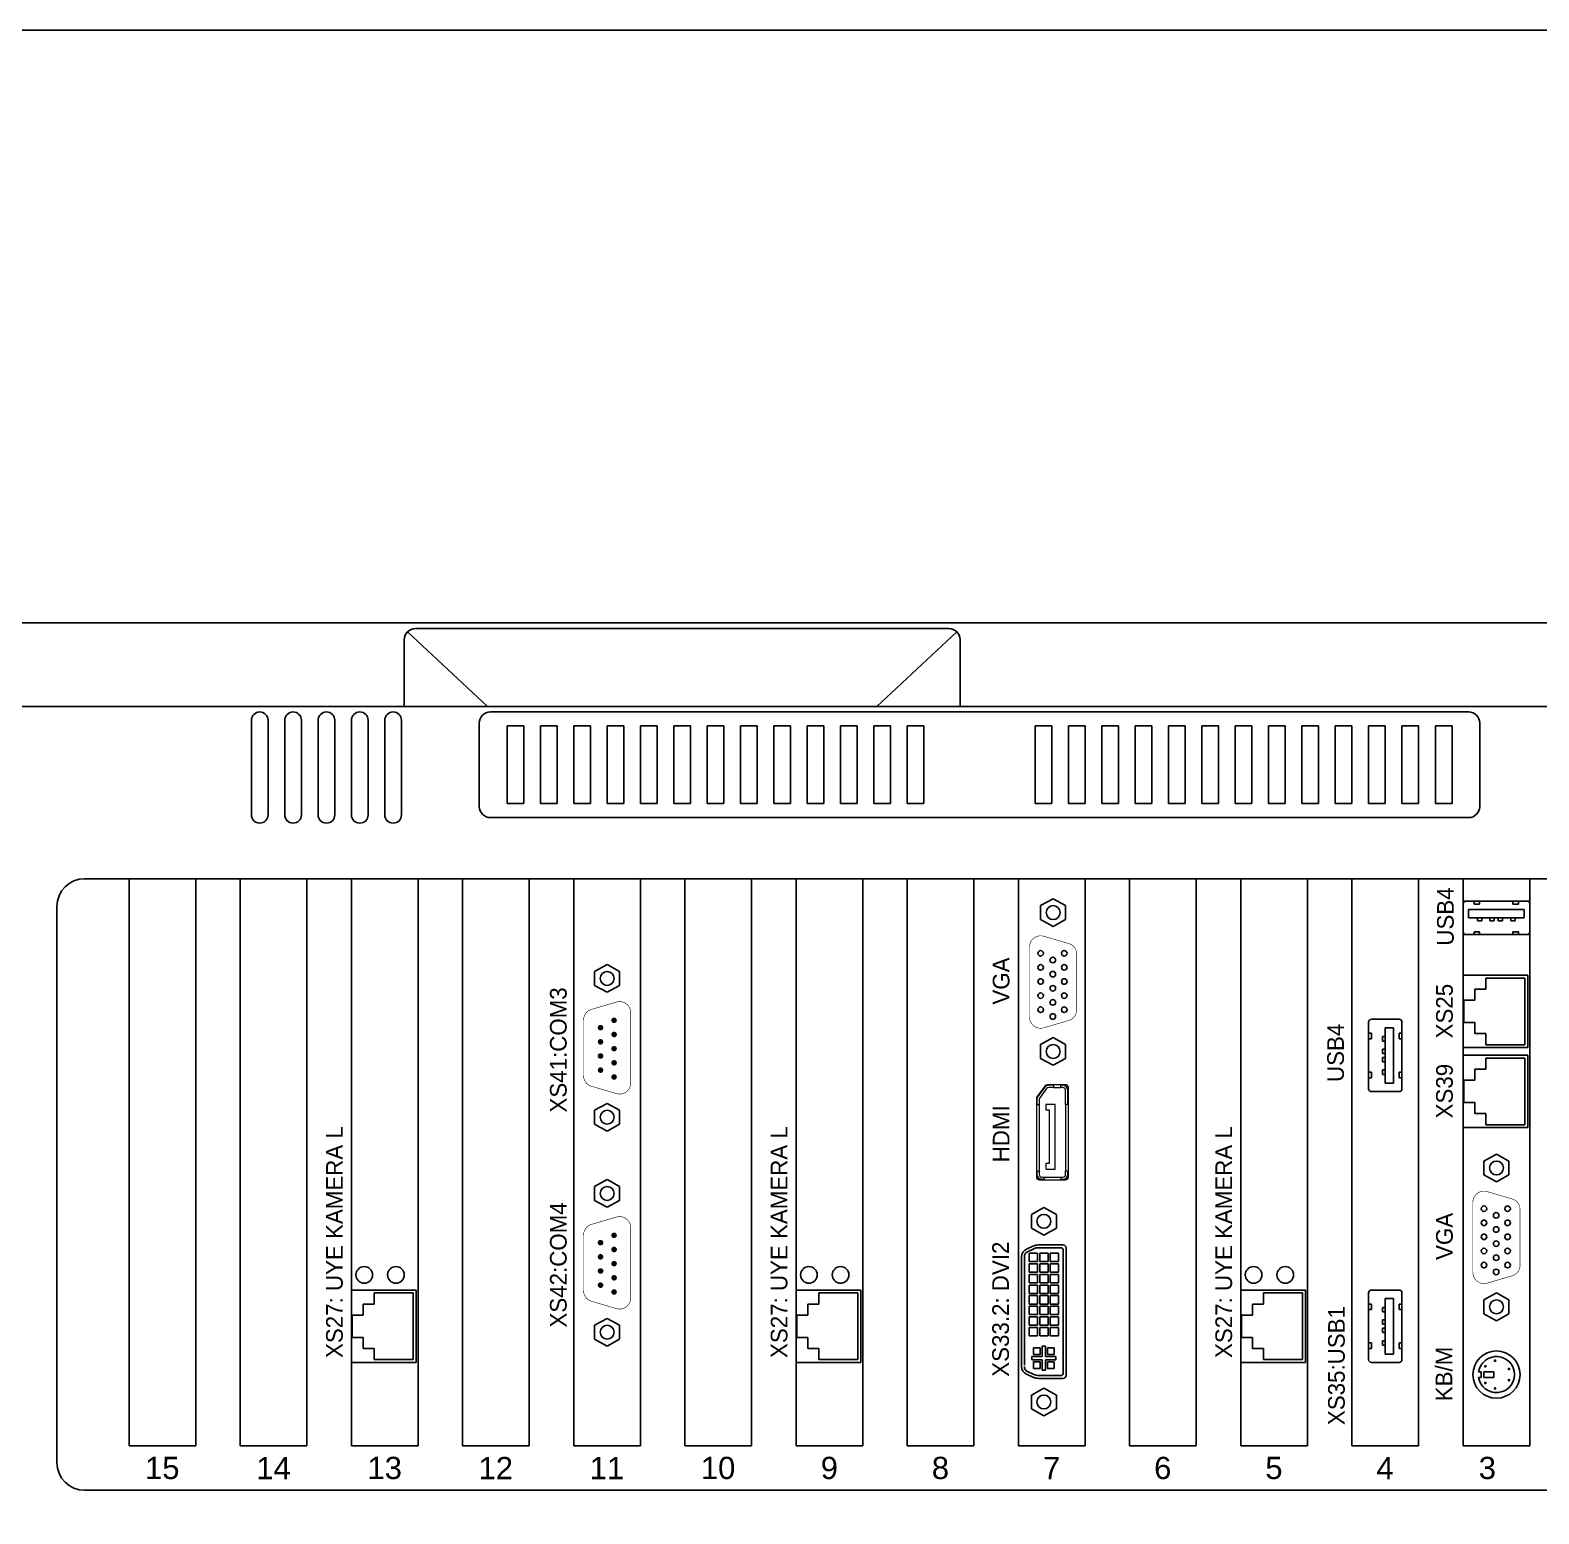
# Model space of a CAD drawing. Extents: x -2364 to 9601, y -871 to 1549.
# Drawn here: x 5924.3 to 6195.7, y -256.1 to 10.8 of the extents above; entities that cross this region are included whole.
import ezdxf
from ezdxf.enums import TextEntityAlignment as Align

# ---------------------------------------------------------------- set-up
doc = ezdxf.new("R2010")
doc.units = 0
doc.layers.get('0').update_dxf_attribs({"linetype": 'CONTINUOUS'})
doc.layers.add('ONDERDELEN', color=7, linetype='CONTINUOUS')

# ---------------------------------------------------------------- blocks, each defined once
blk = doc.blocks.new('*U41')
for p, q in [((-1.5, 8.5), (-1.5, -8.5)), ((1.5, 8.5), (1.5, -8.5))]:
    blk.add_line(p, q)
for centre, start, end in [((0, 8.5), 0, 180), ((0, -8.5), 180, 360)]:
    blk.add_arc(centre, 1.5, start, end)
blk = doc.blocks.new('*U42')
at = {"color": 0, "linetype": 'ByBlock', "lineweight": -2}
for p in [(0, 0), (6, 0), (12, 0), (18, 0), (24, 0)]:
    blk.add_blockref('*U41', p, dxfattribs=at)

msp = doc.modelspace()

# ---------------------------------------------------------------- linework, layer by layer
for p, q in [((5805.11367, -95.87011), (6276.11367, -95.87011)), ((5828.61367, -95.87011), (6254.61367, -95.87011)), ((6006.61367, -110.87011), (5992.21981, -97.43584)), ((5993.61367, -96.87011), (6089.61367, -96.87011)), ((6076.61367, -110.87011), (6091.02789, -97.4559)), ((5991.61367, -110.87011), (5991.61367, -98.87011)), ((6091.61367, -110.87011), (6091.61367, -98.87011)), ((5826.61367, -110.87011), (6256.61367, -110.87011)), ((6005.11367, -113.87011), (6005.11367, -128.87011)), ((6007.11367, -111.87011), (6183.11367, -111.87011)), ((6185.11367, -113.87011), (6185.11367, -128.87011)), ((6010.11367, -114.37011), (6013.11367, -114.37011)), ((6010.11367, -114.37011), (6010.11367, -128.37011)), ((6013.11367, -114.37011), (6013.11367, -128.37011)), ((6016.11367, -114.37011), (6019.11367, -114.37011)), ((6016.11367, -114.37011), (6016.11367, -128.37011)), ((6019.11367, -114.37011), (6019.11367, -128.37011)), ((6022.11367, -114.37011), (6025.11367, -114.37011)), ((6022.11367, -114.37011), (6022.11367, -128.37011)), ((6025.11367, -114.37011), (6025.11367, -128.37011)), ((6028.11367, -114.37011), (6031.11367, -114.37011)), ((6028.11367, -114.37011), (6028.11367, -128.37011)), ((6031.11367, -114.37011), (6031.11367, -128.37011)), ((6034.11367, -114.37011), (6037.11367, -114.37011)), ((6034.11367, -114.37011), (6034.11367, -128.37011)), ((6037.11367, -114.37011), (6037.11367, -128.37011)), ((6043.11367, -114.37011), (6040.11367, -114.37011)), ((6040.11367, -114.37011), (6040.11367, -128.37011)), ((6043.11367, -114.37011), (6043.11367, -128.37011)), ((6049.11367, -114.37011), (6046.11367, -114.37011)), ((6046.11367, -114.37011), (6046.11367, -128.37011)), ((6049.11367, -114.37011), (6049.11367, -128.37011)), ((6055.11367, -114.37011), (6052.11367, -114.37011)), ((6052.11367, -114.37011), (6052.11367, -128.37011)), ((6055.11367, -114.37011), (6055.11367, -128.37011)), ((6061.11367, -114.37011), (6058.11367, -114.37011)), ((6058.11367, -114.37011), (6058.11367, -128.37011)), ((6061.11367, -114.37011), (6061.11367, -128.37011)), ((6067.11367, -114.37011), (6064.11367, -114.37011)), ((6064.11367, -114.37011), (6064.11367, -128.37011)), ((6067.11367, -114.37011), (6067.11367, -128.37011)), ((6073.11367, -114.37011), (6070.11367, -114.37011)), ((6070.11367, -114.37011), (6070.11367, -128.37011)), ((6073.11367, -114.37011), (6073.11367, -128.37011)), ((6079.11367, -114.37011), (6076.11367, -114.37011)), ((6076.11367, -114.37011), (6076.11367, -128.37011)), ((6079.11367, -114.37011), (6079.11367, -128.37011)), ((6085.11367, -114.37011), (6082.11367, -114.37011)), ((6082.11367, -114.37011), (6082.11367, -128.37011)), ((6085.11367, -114.37011), (6085.11367, -128.37011)), ((6105.11367, -114.37011), (6108.11367, -114.37011)), ((6105.11367, -114.37011), (6105.11367, -128.37011)), ((6108.11367, -114.37011), (6108.11367, -128.37011)), ((6111.11367, -114.37011), (6114.11367, -114.37011)), ((6111.11367, -114.37011), (6111.11367, -128.37011)), ((6114.11367, -114.37011), (6114.11367, -128.37011)), ((6117.11367, -114.37011), (6120.11367, -114.37011)), ((6117.11367, -114.37011), (6117.11367, -128.37011)), ((6120.11367, -114.37011), (6120.11367, -128.37011)), ((6123.11367, -114.37011), (6126.11367, -114.37011)), ((6123.11367, -114.37011), (6123.11367, -128.37011)), ((6126.11367, -114.37011), (6126.11367, -128.37011)), ((6129.11367, -114.37011), (6132.11367, -114.37011)), ((6129.11367, -114.37011), (6129.11367, -128.37011)), ((6132.11367, -114.37011), (6132.11367, -128.37011)), ((6135.11367, -114.37011), (6138.11367, -114.37011)), ((6135.11367, -114.37011), (6135.11367, -128.37011)), ((6138.11367, -114.37011), (6138.11367, -128.37011)), ((6141.11367, -114.37011), (6144.11367, -114.37011)), ((6141.11367, -114.37011), (6141.11367, -128.37011)), ((6144.11367, -114.37011), (6144.11367, -128.37011)), ((6147.11367, -114.37011), (6150.11367, -114.37011)), ((6147.11367, -114.37011), (6147.11367, -128.37011)), ((6150.11367, -114.37011), (6150.11367, -128.37011)), ((6156.11367, -114.37011), (6153.11367, -114.37011)), ((6153.11367, -114.37011), (6153.11367, -128.37011)), ((6156.11367, -114.37011), (6156.11367, -128.37011)), ((6162.11367, -114.37011), (6159.11367, -114.37011)), ((6159.11367, -114.37011), (6159.11367, -128.37011)), ((6162.11367, -114.37011), (6162.11367, -128.37011)), ((6168.11367, -114.37011), (6165.11367, -114.37011)), ((6165.11367, -114.37011), (6165.11367, -128.37011)), ((6168.11367, -114.37011), (6168.11367, -128.37011)), ((6174.11367, -114.37011), (6171.11367, -114.37011)), ((6171.11367, -114.37011), (6171.11367, -128.37011)), ((6174.11367, -114.37011), (6174.11367, -128.37011)), ((6180.11367, -114.37011), (6177.11367, -114.37011)), ((6177.11367, -114.37011), (6177.11367, -128.37011)), ((6180.11367, -114.37011), (6180.11367, -128.37011)), ((6010.11367, -128.37011), (6013.11367, -128.37011)), ((6016.11367, -128.37011), (6019.11367, -128.37011)), ((6022.11367, -128.37011), (6025.11367, -128.37011)), ((6028.11367, -128.37011), (6031.11367, -128.37011)), ((6034.11367, -128.37011), (6037.11367, -128.37011)), ((6043.11367, -128.37011), (6040.11367, -128.37011)), ((6049.11367, -128.37011), (6046.11367, -128.37011)), ((6055.11367, -128.37011), (6052.11367, -128.37011)), ((6061.11367, -128.37011), (6058.11367, -128.37011)), ((6067.11367, -128.37011), (6064.11367, -128.37011)), ((6073.11367, -128.37011), (6070.11367, -128.37011)), ((6079.11367, -128.37011), (6076.11367, -128.37011)), ((6085.11367, -128.37011), (6082.11367, -128.37011)), ((6105.11367, -128.37011), (6108.11367, -128.37011)), ((6111.11367, -128.37011), (6114.11367, -128.37011)), ((6117.11367, -128.37011), (6120.11367, -128.37011)), ((6123.11367, -128.37011), (6126.11367, -128.37011)), ((6129.11367, -128.37011), (6132.11367, -128.37011)), ((6135.11367, -128.37011), (6138.11367, -128.37011)), ((6141.11367, -128.37011), (6144.11367, -128.37011)), ((6147.11367, -128.37011), (6150.11367, -128.37011)), ((6156.11367, -128.37011), (6153.11367, -128.37011)), ((6162.11367, -128.37011), (6159.11367, -128.37011)), ((6168.11367, -128.37011), (6165.11367, -128.37011)), ((6174.11367, -128.37011), (6171.11367, -128.37011)), ((6180.11367, -128.37011), (6177.11367, -128.37011)), ((6007.11367, -130.87011), (6183.11367, -130.87011)), ((6234.11367, -141.87011), (5934.11367, -141.87011)), ((5942.11367, -141.87011), (5942.11367, -243.87011)), ((5954.11367, -141.87011), (5954.11367, -243.87011)), ((5954.11367, -141.87011), (5954.11367, -243.87011)), ((5962.11367, -141.87011), (5962.11367, -243.87011)), ((5974.11367, -141.87011), (5974.11367, -243.87011)), ((5974.11367, -141.87011), (5974.11367, -243.87011)), ((5982.11367, -141.87011), (5982.11367, -243.87011)), ((5994.11367, -141.87011), (5994.11367, -243.87011)), ((5994.11367, -141.87011), (5994.11367, -243.87011)), ((6002.11367, -141.87011), (6002.11367, -243.87011)), ((6014.11367, -141.87011), (6014.11367, -243.87011)), ((6014.11367, -141.87011), (6014.11367, -243.87011)), ((6022.11367, -141.87011), (6022.11367, -243.87011)), ((6034.11367, -141.87011), (6034.11367, -243.87011)), ((6034.11367, -141.87011), (6034.11367, -243.87011)), ((6042.11367, -141.87011), (6042.11367, -243.87011)), ((6054.11367, -141.87011), (6054.11367, -243.87011)), ((6054.11367, -141.87011), (6054.11367, -243.87011)), ((6062.11367, -141.87011), (6062.11367, -243.87011)), ((6074.11367, -141.87011), (6074.11367, -243.87011)), ((6074.11367, -141.87011), (6074.11367, -243.87011)), ((6082.11367, -141.87011), (6082.11367, -243.87011)), ((6094.11367, -141.87011), (6094.11367, -243.87011)), ((6094.11367, -141.87011), (6094.11367, -243.87011)), ((6102.11367, -141.87011), (6102.11367, -243.87011)), ((6114.11367, -141.87011), (6114.11367, -243.87011)), ((6114.11367, -141.87011), (6114.11367, -243.87011)), ((6122.11367, -141.87011), (6122.11367, -243.87011)), ((6134.11367, -141.87011), (6134.11367, -243.87011)), ((6134.11367, -141.87011), (6134.11367, -243.87011)), ((6142.11367, -141.87011), (6142.11367, -243.87011)), ((6154.11367, -141.87011), (6154.11367, -243.87011)), ((6154.11367, -141.87011), (6154.11367, -243.87011)), ((6162.11367, -141.87011), (6162.11367, -243.87011)), ((6174.11367, -141.87011), (6174.11367, -243.87011)), ((6174.11367, -141.87011), (6174.11367, -243.87011)), ((6182.11367, -141.87011), (6182.11367, -243.87011)), ((6194.11367, -141.87011), (6194.11367, -243.87011)), ((6194.11367, -141.87011), (6194.11367, -243.87011)), ((6108.35091, -145.46818), (6106.10339, -146.7168)), ((6110.59843, -146.7168), (6108.35091, -145.46818)), ((6182.11367, -145.92386), (6194.07253, -145.92386)), ((6182.11367, -145.92386), (6187.11367, -145.92386)), ((6182.11367, -145.92386), (6187.11367, -145.92386)), ((6187.11367, -145.92386), (6182.11367, -145.92386)), ((6182.11367, -145.92386), (6187.11367, -145.92386)), ((6182.11367, -145.92386), (6182.61367, -145.92386)), ((6182.61367, -145.92386), (6182.61367, -145.92386)), ((6184.07172, -146.4239), (6184.07172, -145.92386)), ((6184.07172, -146.4239), (6185.0718, -146.4239)), ((6185.0718, -146.4239), (6185.0718, -145.92386)), ((6187.11367, -145.92386), (6194.07253, -145.92386)), ((6191.07228, -145.92386), (6191.07228, -146.4239)), ((6191.07228, -146.4239), (6192.07236, -146.4239)), ((6192.07236, -145.92386), (6192.07236, -146.4239)), ((6194.11367, -145.92555), (6194.11367, -146.42555)), ((5929.11367, -146.87011), (5929.11367, -246.87011)), ((6106.10339, -146.7168), (6106.10339, -149.21405)), ((6106.10339, -149.21405), (6108.35091, -150.46267)), ((6108.35091, -150.46267), (6110.59843, -149.21405)), ((6110.59843, -149.21405), (6110.59843, -146.7168)), ((6193.07244, -147.42398), (6183.07164, -147.42398)), ((6183.07164, -147.42398), (6183.07164, -148.9241)), ((6183.07164, -148.9241), (6193.07244, -148.9241)), ((6184.67177, -148.9241), (6184.67177, -149.42414)), ((6185.47183, -148.9241), (6185.47183, -149.42414)), ((6186.92195, -148.9241), (6186.92195, -149.42414)), ((6187.72201, -148.9241), (6187.72201, -149.42414)), ((6188.42207, -149.42414), (6188.42207, -148.9241)), ((6189.22213, -149.42414), (6189.22213, -148.9241)), ((6190.67225, -149.42414), (6190.67225, -148.9241)), ((6191.47232, -149.42414), (6191.47232, -148.9241)), ((6193.07244, -148.9241), (6193.07244, -147.42398)), ((6194.07253, -151.92434), (6182.11367, -151.92434)), ((6182.11367, -151.92434), (6187.11367, -151.92434)), ((6187.11367, -151.92434), (6182.11367, -151.92434)), ((6182.11367, -151.92434), (6182.11367, -151.92434)), ((6182.11367, -151.92434), (6182.61367, -151.92434)), ((6185.0718, -151.4243), (6184.07172, -151.4243)), ((6184.07172, -151.92434), (6184.07172, -151.4243)), ((6184.67177, -149.42414), (6185.47183, -149.42414)), ((6185.0718, -151.92434), (6185.0718, -151.4243)), ((6186.92195, -149.42414), (6187.72201, -149.42414)), ((6188.42207, -149.42414), (6189.22213, -149.42414)), ((6190.67225, -149.42414), (6191.47232, -149.42414)), ((6192.07236, -151.4243), (6191.07228, -151.4243)), ((6191.07228, -151.4243), (6191.07228, -151.92434)), ((6192.07236, -151.4243), (6192.07236, -151.92434)), ((6194.11367, -151.92264), (6194.11367, -151.42264)), ((6025.86616, -158.55343), (6028.11367, -157.30481)), ((6028.11367, -157.30481), (6030.36119, -158.55343)), ((6025.86616, -161.05067), (6025.86616, -158.55343)), ((6030.36119, -158.55343), (6030.36119, -161.05067)), ((6182.11367, -159.23628), (6193.72528, -159.23628)), ((6193.22528, -159.73628), (6186.22528, -159.73628)), ((6186.22528, -159.73628), (6186.22528, -161.73628)), ((6193.22528, -171.73628), (6193.22528, -159.73628)), ((6193.72528, -159.23628), (6193.72528, -172.23628)), ((6028.11367, -162.29929), (6025.86616, -161.05067)), ((6030.36119, -161.05067), (6028.11367, -162.29929)), ((6102.11367, -160.84282), (6102.11367, -197.64282)), ((6186.22528, -161.73628), (6184.22528, -161.73628)), ((6184.22528, -161.73628), (6184.22528, -163.73628)), ((6182.22528, -163.73628), (6182.22528, -167.73628)), ((6184.22528, -163.73628), (6182.22528, -163.73628)), ((6165.11343, -179.66394), (6165.11343, -167.66297)), ((6165.61347, -167.16293), (6170.61388, -167.16293)), ((6171.11392, -167.66297), (6171.11392, -179.66394)), ((6182.22528, -167.73628), (6184.22528, -167.73628)), ((6184.22528, -167.73628), (6184.22528, -169.73628)), ((6108.35091, -170.44061), (6106.10339, -171.68923)), ((6110.59843, -171.68923), (6108.35091, -170.44061)), ((6165.11343, -169.66313), (6165.61347, -169.66313)), ((6165.11343, -170.66321), (6165.61347, -170.66321)), ((6165.61347, -170.66321), (6165.61347, -169.66313)), ((6167.61363, -170.26318), (6167.61363, -171.06325)), ((6168.11367, -170.26318), (6167.61363, -170.26318)), ((6168.11367, -168.66305), (6168.11367, -178.66386)), ((6169.6138, -168.66305), (6168.11367, -168.66305)), ((6169.6138, -178.66386), (6169.6138, -168.66305)), ((6170.61388, -169.66313), (6170.61388, -170.66321)), ((6170.61388, -169.66313), (6171.11392, -169.66313)), ((6170.61388, -170.66321), (6171.11392, -170.66321)), ((6184.22528, -169.73628), (6186.22528, -169.73628)), ((6186.22528, -169.73628), (6186.22528, -171.73628)), ((6106.10339, -171.68923), (6106.10339, -174.18647)), ((6110.59843, -174.18647), (6110.59843, -171.68923)), ((6168.11367, -171.06325), (6167.61363, -171.06325)), ((6168.11367, -172.51336), (6167.61363, -172.51336)), ((6167.61363, -172.51336), (6167.61363, -173.31343)), ((6168.11367, -173.31343), (6167.61363, -173.31343)), ((6193.72528, -172.23628), (6182.11367, -172.23628)), ((6182.11367, -173.62546), (6193.72528, -173.62546)), ((6186.22528, -171.73628), (6193.22528, -171.73628)), ((6193.72528, -173.62546), (6193.72528, -186.62546)), ((6106.10339, -174.18647), (6108.35091, -175.43509)), ((6108.35091, -175.43509), (6110.59843, -174.18647)), ((6167.61363, -174.01348), (6167.61363, -174.81355)), ((6167.61363, -174.01348), (6168.11367, -174.01348)), ((6167.61363, -174.81355), (6168.11367, -174.81355)), ((6167.61363, -176.26366), (6167.61363, -177.06373)), ((6167.61363, -176.26366), (6168.11367, -176.26366)), ((6186.22528, -176.12546), (6184.22528, -176.12546)), ((6184.22528, -176.12546), (6184.22528, -178.12546)), ((6193.22528, -174.12546), (6186.22528, -174.12546)), ((6186.22528, -174.12546), (6186.22528, -176.12546)), ((6193.22528, -186.12546), (6193.22528, -174.12546)), ((6165.61347, -176.6637), (6165.11343, -176.6637)), ((6165.61347, -177.66378), (6165.11343, -177.66378)), ((6165.61347, -177.66378), (6165.61347, -176.6637)), ((6167.61363, -177.06373), (6168.11367, -177.06373)), ((6168.11367, -178.66386), (6169.6138, -178.66386)), ((6170.61388, -176.6637), (6170.61388, -177.66378)), ((6171.11392, -176.6637), (6170.61388, -176.6637)), ((6171.11392, -177.66378), (6170.61388, -177.66378)), ((6182.22528, -178.12546), (6182.22528, -182.12546)), ((6184.22528, -178.12546), (6182.22528, -178.12546)), ((6170.61388, -180.16398), (6165.61347, -180.16398)), ((6025.86616, -183.52585), (6028.11367, -182.27723)), ((6025.86616, -186.0231), (6025.86616, -183.52585)), ((6028.11367, -182.27723), (6030.36119, -183.52585)), ((6030.36119, -183.52585), (6030.36119, -186.0231)), ((6182.22528, -182.12546), (6184.22528, -182.12546)), ((6184.22528, -182.12546), (6184.22528, -184.12546)), ((6184.22528, -184.12546), (6186.22528, -184.12546)), ((6186.22528, -184.12546), (6186.22528, -186.12546)), ((6028.11367, -187.27172), (6025.86616, -186.0231)), ((6030.36119, -186.0231), (6028.11367, -187.27172)), ((6193.72528, -186.62546), (6182.11367, -186.62546)), ((6186.22528, -186.12546), (6193.22528, -186.12546)), ((6188.11367, -191.40044), (6185.86616, -192.64906)), ((6185.86616, -192.64906), (6185.86616, -195.1463)), ((6190.36119, -192.64906), (6188.11367, -191.40044)), ((6190.36119, -195.1463), (6190.36119, -192.64906)), ((6185.86616, -195.1463), (6188.11367, -196.39493)), ((6188.11367, -196.39493), (6190.36119, -195.1463)), ((6025.86616, -197.22661), (6028.11367, -195.97799)), ((6025.86616, -199.72385), (6025.86616, -197.22661)), ((6028.11367, -195.97799), (6030.36119, -197.22661)), ((6030.36119, -197.22661), (6030.36119, -199.72385)), ((6028.11367, -200.97248), (6025.86616, -199.72385)), ((6030.36119, -199.72385), (6028.11367, -200.97248)), ((6102.11367, -201.34282), (6102.11367, -238.14282)), ((6106.68367, -200.99558), (6104.43616, -202.2442)), ((6104.43616, -202.2442), (6104.43616, -204.74144)), ((6108.93119, -202.2442), (6106.68367, -200.99558)), ((6108.93119, -204.74144), (6108.93119, -202.2442)), ((6104.43616, -204.74144), (6106.68367, -205.99006)), ((6106.68367, -205.99006), (6108.93119, -204.74144)), ((6104.68644, -207.97847), (6103.54792, -208.51124)), ((6104.89836, -208.43134), (6103.75984, -208.96411)), ((6109.68367, -208.24282), (6105.72768, -208.24282)), ((6110.18367, -207.74282), (6105.74603, -207.74282)), ((6104.02467, -209.24282), (6104.02467, -210.75082)), ((6105.53267, -209.24282), (6104.02467, -209.24282)), ((6105.53267, -210.75082), (6104.02467, -210.75082)), ((6105.53267, -210.75082), (6104.02467, -210.75082)), ((6104.02467, -211.14782), (6104.02467, -212.65582)), ((6105.53267, -211.14782), (6104.02467, -211.14782)), ((6105.53267, -209.24282), (6105.53267, -210.75082)), ((6105.53267, -211.14782), (6105.53267, -212.65582)), ((6105.92967, -209.24282), (6105.92967, -210.75082)), ((6107.43767, -209.24282), (6105.92967, -209.24282)), ((6107.43767, -210.75082), (6105.92967, -210.75082)), ((6107.43767, -210.75082), (6105.92967, -210.75082)), ((6105.92967, -211.14782), (6105.92967, -212.65582)), ((6107.43767, -211.14782), (6105.92967, -211.14782)), ((6107.43767, -209.24282), (6107.43767, -210.75082)), ((6107.43767, -211.14782), (6107.43767, -212.65582)), ((6107.83467, -209.24282), (6107.83467, -210.75082)), ((6109.34267, -209.24282), (6107.83467, -209.24282)), ((6109.34267, -210.75082), (6107.83467, -210.75082)), ((6109.34267, -210.75082), (6107.83467, -210.75082)), ((6107.83467, -211.14782), (6107.83467, -212.65582)), ((6109.34267, -211.14782), (6107.83467, -211.14782)), ((6109.34267, -209.24282), (6109.34267, -210.75082)), ((6109.34267, -211.14782), (6109.34267, -212.65582)), ((6105.53267, -212.65582), (6104.02467, -212.65582)), ((6105.53267, -212.65582), (6104.02467, -212.65582)), ((6104.02467, -213.05282), (6104.02467, -214.56082)), ((6105.53267, -213.05282), (6104.02467, -213.05282)), ((6105.53267, -213.05282), (6105.53267, -214.56082)), ((6107.43767, -212.65582), (6105.92967, -212.65582)), ((6107.43767, -212.65582), (6105.92967, -212.65582)), ((6105.92967, -213.05282), (6105.92967, -214.56082)), ((6107.43767, -213.05282), (6105.92967, -213.05282)), ((6107.43767, -213.05282), (6107.43767, -214.56082)), ((6109.34267, -212.65582), (6107.83467, -212.65582)), ((6109.34267, -212.65582), (6107.83467, -212.65582)), ((6107.83467, -213.05282), (6107.83467, -214.56082)), ((6109.34267, -213.05282), (6107.83467, -213.05282)), ((6109.34267, -213.05282), (6109.34267, -214.56082)), ((5982.11367, -215.87011), (5993.72528, -215.87011)), ((5993.22528, -216.37011), (5986.22528, -216.37011)), ((5986.22528, -216.37011), (5986.22528, -218.37011)), ((5993.22528, -228.37011), (5993.22528, -216.37011)), ((5993.72528, -215.87011), (5993.72528, -228.87011)), ((6062.11367, -215.87011), (6073.72528, -215.87011)), ((6073.22528, -216.37011), (6066.22528, -216.37011)), ((6066.22528, -216.37011), (6066.22528, -218.37011)), ((6073.22528, -228.37011), (6073.22528, -216.37011)), ((6073.72528, -215.87011), (6073.72528, -228.87011)), ((6105.53267, -214.56082), (6104.02467, -214.56082)), ((6105.53267, -214.56082), (6104.02467, -214.56082)), ((6104.02467, -214.95782), (6104.02467, -216.46582)), ((6105.53267, -214.95782), (6104.02467, -214.95782)), ((6105.53267, -216.46582), (6104.02467, -216.46582)), ((6105.53267, -216.46582), (6104.02467, -216.46582)), ((6104.02467, -216.86282), (6104.02467, -218.37082)), ((6105.53267, -216.86282), (6104.02467, -216.86282)), ((6105.53267, -214.95782), (6105.53267, -216.46582)), ((6105.53267, -216.86282), (6105.53267, -218.37082)), ((6107.43767, -214.56082), (6105.92967, -214.56082)), ((6107.43767, -214.56082), (6105.92967, -214.56082)), ((6105.92967, -214.95782), (6105.92967, -216.46582)), ((6107.43767, -214.95782), (6105.92967, -214.95782)), ((6107.43767, -216.46582), (6105.92967, -216.46582)), ((6107.43767, -216.46582), (6105.92967, -216.46582)), ((6105.92967, -216.86282), (6105.92967, -218.37082)), ((6107.43767, -216.86282), (6105.92967, -216.86282)), ((6107.43767, -214.95782), (6107.43767, -216.46582)), ((6107.43767, -216.86282), (6107.43767, -218.37082)), ((6109.34267, -214.56082), (6107.83467, -214.56082)), ((6109.34267, -214.56082), (6107.83467, -214.56082)), ((6107.83467, -214.95782), (6107.83467, -216.46582)), ((6109.34267, -214.95782), (6107.83467, -214.95782)), ((6109.34267, -216.46582), (6107.83467, -216.46582)), ((6109.34267, -216.46582), (6107.83467, -216.46582)), ((6107.83467, -216.86282), (6107.83467, -218.37082)), ((6109.34267, -216.86282), (6107.83467, -216.86282)), ((6109.34267, -214.95782), (6109.34267, -216.46582)), ((6109.34267, -216.86282), (6109.34267, -218.37082)), ((6142.11367, -215.87011), (6153.72528, -215.87011)), ((6153.22528, -216.37011), (6146.22528, -216.37011)), ((6146.22528, -216.37011), (6146.22528, -218.37011)), ((6153.22528, -228.37011), (6153.22528, -216.37011)), ((6153.72528, -215.87011), (6153.72528, -228.87011)), ((6165.11343, -228.37007), (6165.11343, -216.3691)), ((6165.61347, -215.86906), (6170.61388, -215.86906)), ((6171.11392, -216.3691), (6171.11392, -228.37007)), ((6188.11367, -216.37287), (6185.86616, -217.62149)), ((6190.36119, -217.62149), (6188.11367, -216.37287)), ((5986.22528, -218.37011), (5984.22528, -218.37011)), ((5984.22528, -218.37011), (5984.22528, -220.37011)), ((6066.22528, -218.37011), (6064.22528, -218.37011)), ((6064.22528, -218.37011), (6064.22528, -220.37011)), ((6105.53267, -218.37082), (6104.02467, -218.37082)), ((6105.53267, -218.37082), (6104.02467, -218.37082)), ((6104.02467, -218.76782), (6104.02467, -220.27582)), ((6105.53267, -218.76782), (6104.02467, -218.76782)), ((6105.53267, -218.76782), (6105.53267, -220.27582)), ((6107.43767, -218.37082), (6105.92967, -218.37082)), ((6107.43767, -218.37082), (6105.92967, -218.37082)), ((6105.92967, -218.76782), (6105.92967, -220.27582)), ((6107.43767, -218.76782), (6105.92967, -218.76782)), ((6107.43767, -218.76782), (6107.43767, -220.27582)), ((6109.34267, -218.37082), (6107.83467, -218.37082)), ((6109.34267, -218.37082), (6107.83467, -218.37082)), ((6107.83467, -218.76782), (6107.83467, -220.27582)), ((6109.34267, -218.76782), (6107.83467, -218.76782)), ((6109.34267, -218.76782), (6109.34267, -220.27582)), ((6146.22528, -218.37011), (6144.22528, -218.37011)), ((6144.22528, -218.37011), (6144.22528, -220.37011)), ((6165.11343, -218.36926), (6165.61347, -218.36926)), ((6165.11343, -219.36934), (6165.61347, -219.36934)), ((6165.61347, -219.36934), (6165.61347, -218.36926)), ((6167.61363, -218.96931), (6167.61363, -219.76938)), ((6168.11367, -218.96931), (6167.61363, -218.96931)), ((6168.11367, -219.76938), (6167.61363, -219.76938)), ((6168.11367, -217.36918), (6168.11367, -227.36999)), ((6169.6138, -217.36918), (6168.11367, -217.36918)), ((6169.6138, -227.36999), (6169.6138, -217.36918)), ((6170.61388, -218.36926), (6170.61388, -219.36934)), ((6170.61388, -218.36926), (6171.11392, -218.36926)), ((6170.61388, -219.36934), (6171.11392, -219.36934)), ((6185.86616, -217.62149), (6185.86616, -220.11873)), ((6190.36119, -220.11873), (6190.36119, -217.62149)), ((5982.22528, -220.37011), (5982.22528, -224.37011)), ((5984.22528, -220.37011), (5982.22528, -220.37011)), ((6025.86616, -222.19904), (6028.11367, -220.95042)), ((6025.86616, -224.69628), (6025.86616, -222.19904)), ((6028.11367, -220.95042), (6030.36119, -222.19904)), ((6030.36119, -222.19904), (6030.36119, -224.69628)), ((6062.22528, -220.37011), (6062.22528, -224.37011)), ((6064.22528, -220.37011), (6062.22528, -220.37011)), ((6105.53267, -220.27582), (6104.02467, -220.27582)), ((6105.53267, -220.27582), (6104.02467, -220.27582)), ((6104.02467, -220.67282), (6104.02467, -222.18082)), ((6105.53267, -220.67282), (6104.02467, -220.67282)), ((6105.53267, -222.18082), (6104.02467, -222.18082)), ((6105.53267, -222.18082), (6104.02467, -222.18082)), ((6105.53267, -220.67282), (6105.53267, -222.18082)), ((6107.43767, -220.27582), (6105.92967, -220.27582)), ((6107.43767, -220.27582), (6105.92967, -220.27582)), ((6105.92967, -220.67282), (6105.92967, -222.18082)), ((6107.43767, -220.67282), (6105.92967, -220.67282)), ((6107.43767, -222.18082), (6105.92967, -222.18082)), ((6107.43767, -222.18082), (6105.92967, -222.18082)), ((6107.43767, -220.67282), (6107.43767, -222.18082)), ((6109.34267, -220.27582), (6107.83467, -220.27582)), ((6109.34267, -220.27582), (6107.83467, -220.27582)), ((6107.83467, -220.67282), (6107.83467, -222.18082)), ((6109.34267, -220.67282), (6107.83467, -220.67282)), ((6109.34267, -222.18082), (6107.83467, -222.18082)), ((6109.34267, -222.18082), (6107.83467, -222.18082)), ((6109.34267, -220.67282), (6109.34267, -222.18082)), ((6142.22528, -220.37011), (6142.22528, -224.37011)), ((6144.22528, -220.37011), (6142.22528, -220.37011)), ((6168.11367, -221.21949), (6167.61363, -221.21949)), ((6167.61363, -221.21949), (6167.61363, -222.01956)), ((6168.11367, -222.01956), (6167.61363, -222.01956)), ((6185.86616, -220.11873), (6188.11367, -221.36735)), ((6188.11367, -221.36735), (6190.36119, -220.11873)), ((5982.22528, -224.37011), (5984.22528, -224.37011)), ((5984.22528, -224.37011), (5984.22528, -226.37011)), ((6028.11367, -225.9449), (6025.86616, -224.69628)), ((6030.36119, -224.69628), (6028.11367, -225.9449)), ((6062.22528, -224.37011), (6064.22528, -224.37011)), ((6064.22528, -224.37011), (6064.22528, -226.37011)), ((6104.02467, -222.57782), (6104.02467, -224.08582)), ((6105.53267, -222.57782), (6104.02467, -222.57782)), ((6105.53267, -224.08582), (6104.02467, -224.08582)), ((6105.53267, -224.08582), (6104.02467, -224.08582)), ((6105.53267, -222.57782), (6105.53267, -224.08582)), ((6105.92967, -222.57782), (6105.92967, -224.08582)), ((6107.43767, -222.57782), (6105.92967, -222.57782)), ((6107.43767, -224.08582), (6105.92967, -224.08582)), ((6107.43767, -224.08582), (6105.92967, -224.08582)), ((6107.43767, -222.57782), (6107.43767, -224.08582)), ((6107.83467, -222.57782), (6107.83467, -224.08582)), ((6109.34267, -222.57782), (6107.83467, -222.57782)), ((6109.34267, -224.08582), (6107.83467, -224.08582)), ((6109.34267, -224.08582), (6107.83467, -224.08582)), ((6109.34267, -222.57782), (6109.34267, -224.08582)), ((6142.22528, -224.37011), (6144.22528, -224.37011)), ((6144.22528, -224.37011), (6144.22528, -226.37011)), ((6167.61363, -222.71961), (6167.61363, -223.51968)), ((6167.61363, -222.71961), (6168.11367, -222.71961)), ((6167.61363, -223.51968), (6168.11367, -223.51968)), ((6167.61363, -224.9698), (6167.61363, -225.76986)), ((6167.61363, -224.9698), (6168.11367, -224.9698)), ((5984.22528, -226.37011), (5986.22528, -226.37011)), ((5986.22528, -226.37011), (5986.22528, -228.37011)), ((6064.22528, -226.37011), (6066.22528, -226.37011)), ((6066.22528, -226.37011), (6066.22528, -228.37011)), ((6104.53367, -227.79282), (6104.53367, -228.39282)), ((6106.38367, -227.79282), (6104.53367, -227.79282)), ((6104.81367, -226.22282), (6104.81367, -227.42282)), ((6106.01367, -226.22282), (6104.81367, -226.22282)), ((6106.01367, -227.42282), (6104.81367, -227.42282)), ((6106.01367, -226.22282), (6106.01367, -227.42282)), ((6106.38367, -225.94282), (6106.38367, -227.79282)), ((6106.98367, -225.94282), (6106.38367, -225.94282)), ((6106.98367, -225.94282), (6106.38367, -225.94282)), ((6106.98367, -225.94282), (6106.98367, -227.79282)), ((6108.83367, -227.79282), (6106.98367, -227.79282)), ((6107.35367, -226.22282), (6107.35367, -227.42282)), ((6108.55367, -226.22282), (6107.35367, -226.22282)), ((6108.55367, -227.42282), (6107.35367, -227.42282)), ((6108.55367, -226.22282), (6108.55367, -227.42282)), ((6108.83367, -227.79282), (6108.83367, -228.39282)), ((6144.22528, -226.37011), (6146.22528, -226.37011)), ((6146.22528, -226.37011), (6146.22528, -228.37011)), ((6165.61347, -225.36983), (6165.11343, -225.36983)), ((6165.61347, -226.36991), (6165.11343, -226.36991)), ((6165.61347, -226.36991), (6165.61347, -225.36983)), ((6167.61363, -225.76986), (6168.11367, -225.76986)), ((6168.11367, -227.36999), (6169.6138, -227.36999)), ((6170.61388, -225.36983), (6170.61388, -226.36991)), ((6171.11392, -225.36983), (6170.61388, -225.36983)), ((6171.11392, -226.36991), (6170.61388, -226.36991)), ((5993.72528, -228.87011), (5982.11367, -228.87011)), ((5986.22528, -228.37011), (5993.22528, -228.37011)), ((6073.72528, -228.87011), (6062.11367, -228.87011)), ((6066.22528, -228.37011), (6073.22528, -228.37011)), ((6104.89836, -231.0543), (6103.75984, -230.52153)), ((6106.38367, -228.39282), (6104.53367, -228.39282)), ((6104.81367, -228.76282), (6104.81367, -229.96282)), ((6106.01367, -228.76282), (6104.81367, -228.76282)), ((6106.01367, -229.96282), (6104.81367, -229.96282)), ((6106.01367, -228.76282), (6106.01367, -229.96282)), ((6106.38367, -228.39282), (6106.38367, -230.24282)), ((6106.98367, -230.24282), (6106.38367, -230.24282)), ((6106.98367, -228.39282), (6106.98367, -230.24282)), ((6108.83367, -228.39282), (6106.98367, -228.39282)), ((6107.35367, -228.76282), (6107.35367, -229.96282)), ((6108.55367, -228.76282), (6107.35367, -228.76282)), ((6108.55367, -229.96282), (6107.35367, -229.96282)), ((6108.55367, -228.76282), (6108.55367, -229.96282)), ((6153.72528, -228.87011), (6142.11367, -228.87011)), ((6146.22528, -228.37011), (6153.22528, -228.37011)), ((6170.61388, -228.87011), (6165.61347, -228.87011)), ((6185.36671, -230.56335), (6184.86726, -230.56335)), ((6185.36671, -231.56225), (6185.36671, -230.56335)), ((6185.86616, -231.56225), (6185.86616, -230.56335)), ((6185.86616, -230.56335), (6187.61423, -230.56335)), ((6187.61423, -230.56335), (6187.61423, -231.56225)), ((6104.68644, -231.50717), (6103.54792, -230.9744)), ((6109.68367, -231.24282), (6105.72768, -231.24282)), ((6110.18367, -231.74282), (6105.74603, -231.74282)), ((6184.86726, -231.56225), (6185.36671, -231.56225)), ((6187.61423, -231.56225), (6185.86616, -231.56225)), ((6106.68367, -233.49558), (6104.43616, -234.7442)), ((6104.43616, -234.7442), (6104.43616, -237.24144)), ((6108.93119, -234.7442), (6106.68367, -233.49558)), ((6108.93119, -237.24144), (6108.93119, -234.7442)), ((6104.43616, -237.24144), (6106.68367, -238.49006)), ((6106.68367, -238.49006), (6108.93119, -237.24144)), ((5954.11367, -243.87011), (5942.11367, -243.87011)), ((5974.11367, -243.87011), (5962.11367, -243.87011)), ((5994.11367, -243.87011), (5982.11367, -243.87011)), ((6014.11367, -243.87011), (6002.11367, -243.87011)), ((6034.11367, -243.87011), (6022.11367, -243.87011)), ((6054.11367, -243.87011), (6042.11367, -243.87011)), ((6074.11367, -243.87011), (6062.11367, -243.87011)), ((6094.11367, -243.87011), (6082.11367, -243.87011)), ((6114.11367, -243.87011), (6102.11367, -243.87011)), ((6134.11367, -243.87011), (6122.11367, -243.87011)), ((6154.11367, -243.87011), (6142.11367, -243.87011)), ((6174.11367, -243.87011), (6162.11367, -243.87011)), ((6194.11367, -243.87011), (6182.11367, -243.87011)), ((6234.11367, -251.87011), (5934.11367, -251.87011))]:
    msp.add_line(p, q)
at = {"color": 7, "linetype": 'Continuous', "lineweight": 13}
for p, q in [((6106.93053, -179.12732), (6105.43269, -181.09591)), ((6106.93053, -179.12732), (6105.43269, -181.09591)), ((6107.02845, -179.03008), (6107.58061, -179.03008)), ((6107.02845, -179.03008), (6107.58061, -179.03008)), ((6110.59061, -178.93008), (6107.32845, -178.93008)), ((6110.59061, -178.93008), (6107.32845, -178.93008)), ((6108.42562, -179.03008), (6107.58061, -179.03008)), ((6108.42562, -179.03008), (6107.58061, -179.03008)), ((6108.42562, -178.93008), (6108.42562, -179.03008)), ((6108.42562, -178.93008), (6108.42562, -179.03008)), ((6108.42562, -179.03008), (6108.42562, -179.43008)), ((6108.42562, -179.03008), (6108.42562, -179.43008)), ((6109.71061, -179.03008), (6109.71061, -178.93008)), ((6109.71061, -179.03008), (6109.71061, -178.93008)), ((6110.09061, -179.03008), (6109.71061, -179.03008)), ((6109.71061, -179.43008), (6109.71061, -179.03008)), ((6110.09061, -179.03008), (6109.71061, -179.03008)), ((6109.71061, -179.43008), (6109.71061, -179.03008)), ((6105.33061, -181.39867), (6105.33061, -195.53008)), ((6105.33061, -181.39867), (6105.33061, -195.53008)), ((6105.43061, -181.59674), (6105.43061, -182.48008)), ((6105.43061, -181.59674), (6105.43061, -182.48008)), ((6106.86061, -179.39008), (6105.61061, -181.05674)), ((6106.86061, -179.39008), (6105.61061, -181.05674)), ((6105.83061, -181.59674), (6105.83061, -182.48008)), ((6105.83061, -181.59674), (6105.83061, -182.48008)), ((6107.18061, -179.63008), (6105.93061, -181.29674)), ((6107.18061, -179.63008), (6105.93061, -181.29674)), ((6108.42562, -179.43008), (6107.58061, -179.43008)), ((6108.42562, -179.43008), (6107.58061, -179.43008)), ((6108.42562, -179.43008), (6109.71061, -179.43008)), ((6108.42562, -179.43008), (6109.71061, -179.43008)), ((6110.09061, -179.43008), (6109.71061, -179.43008)), ((6110.09061, -179.43008), (6109.71061, -179.43008)), ((6110.59061, -182.48008), (6110.59061, -179.93008)), ((6110.59061, -182.48008), (6110.59061, -179.93008)), ((6110.99061, -182.48008), (6110.99061, -179.93008)), ((6110.99061, -182.48008), (6110.99061, -179.93008)), ((6111.09061, -195.53008), (6111.09061, -179.43008)), ((6111.09061, -195.53008), (6111.09061, -179.43008)), ((6105.33061, -182.48008), (6105.43061, -182.48008)), ((6105.33061, -182.48008), (6105.43061, -182.48008)), ((6105.43061, -182.48008), (6105.83061, -182.48008)), ((6105.43061, -182.48008), (6105.83061, -182.48008)), ((6105.83061, -182.48008), (6105.83061, -194.48008)), ((6105.83061, -182.48008), (6105.83061, -194.48008)), ((6107.03061, -182.45792), (6107.03061, -183.45792)), ((6108.71061, -182.45792), (6107.03061, -182.45792)), ((6107.03061, -182.45792), (6107.03061, -183.45792)), ((6108.71061, -182.45792), (6107.03061, -182.45792)), ((6107.03061, -183.45792), (6107.63061, -183.45792)), ((6107.03061, -183.45792), (6107.63061, -183.45792)), ((6107.63061, -183.45792), (6107.63061, -193.0902)), ((6107.63061, -183.45792), (6107.63061, -193.0902)), ((6108.71061, -194.0902), (6108.71061, -182.45792)), ((6108.71061, -194.0902), (6108.71061, -182.45792)), ((6110.59061, -182.48008), (6110.59061, -194.48008)), ((6110.99061, -182.48008), (6110.59061, -182.48008)), ((6110.59061, -182.48008), (6110.59061, -194.48008)), ((6110.99061, -182.48008), (6110.59061, -182.48008)), ((6111.09061, -182.48008), (6110.99061, -182.48008)), ((6111.09061, -182.48008), (6110.99061, -182.48008)), ((6105.33061, -194.48008), (6105.43061, -194.48008)), ((6105.33061, -194.48008), (6105.43061, -194.48008)), ((6105.43061, -194.48008), (6105.83061, -194.48008)), ((6105.43061, -194.48008), (6105.43061, -195.03008)), ((6105.43061, -194.48008), (6105.83061, -194.48008)), ((6105.43061, -194.48008), (6105.43061, -195.03008)), ((6105.83061, -194.48008), (6105.83061, -195.03008)), ((6105.83061, -194.48008), (6105.83061, -195.03008)), ((6107.03061, -193.0902), (6107.03061, -194.0902)), ((6107.63061, -193.0902), (6107.03061, -193.0902)), ((6107.03061, -193.0902), (6107.03061, -194.0902)), ((6107.63061, -193.0902), (6107.03061, -193.0902)), ((6107.03061, -194.0902), (6108.71061, -194.0902)), ((6107.03061, -194.0902), (6108.71061, -194.0902)), ((6110.59061, -195.03008), (6110.59061, -194.48008)), ((6110.99061, -194.48008), (6110.59061, -194.48008)), ((6110.59061, -195.03008), (6110.59061, -194.48008)), ((6110.99061, -194.48008), (6110.59061, -194.48008)), ((6110.99061, -195.03008), (6110.99061, -194.48008)), ((6111.09061, -194.48008), (6110.99061, -194.48008)), ((6110.99061, -195.03008), (6110.99061, -194.48008)), ((6111.09061, -194.48008), (6110.99061, -194.48008)), ((6106.33061, -195.93008), (6105.53061, -195.93008)), ((6106.33061, -195.93008), (6105.53061, -195.93008)), ((6105.83061, -196.03008), (6110.59061, -196.03008)), ((6105.83061, -196.03008), (6110.59061, -196.03008)), ((6106.33061, -195.53008), (6106.71061, -195.53008)), ((6106.33061, -195.53008), (6106.71061, -195.53008)), ((6106.33061, -195.93008), (6106.71061, -195.93008)), ((6106.33061, -195.93008), (6106.71061, -195.93008)), ((6106.71061, -195.53008), (6106.71061, -195.93008)), ((6106.71061, -195.53008), (6109.71061, -195.53008)), ((6106.71061, -195.53008), (6106.71061, -195.93008)), ((6106.71061, -195.53008), (6109.71061, -195.53008)), ((6106.71061, -195.93008), (6106.71061, -196.03008)), ((6106.71061, -195.93008), (6106.71061, -196.03008)), ((6109.71061, -195.53008), (6109.71061, -195.93008)), ((6109.71061, -195.53008), (6110.09061, -195.53008)), ((6109.71061, -195.53008), (6109.71061, -195.93008)), ((6109.71061, -195.53008), (6110.09061, -195.53008)), ((6109.71061, -195.93008), (6109.71061, -196.03008)), ((6109.71061, -195.93008), (6110.09061, -195.93008)), ((6109.71061, -195.93008), (6109.71061, -196.03008)), ((6109.71061, -195.93008), (6110.09061, -195.93008))]:
    msp.add_line(p, q, dxfattribs=at)
msp.add_lwpolyline([(5715.3427, 10.75989), (6444.23326, 10.75989), (6444.23326, -871.00349), (5715.3427, -871.00349)], close=True)
for points, const_width in [([(6104.1056, -154.13156), (6104.1056, -166.77171, 0.500705616), (6106.6671, -168.68833), (6111.16214, -167.36626, 0.332706414), (6112.59622, -165.44964), (6112.59622, -155.45363, 0.332706414), (6111.16214, -153.53702), (6106.6671, -152.21495, 0.500705616)], 0.09989), ([(6032.35899, -178.60834), (6032.35899, -165.96819, 0.500705616), (6029.79748, -164.05157), (6025.30245, -165.37364, 0.332706414), (6023.86836, -167.29026), (6023.86836, -177.28627, 0.332706414), (6025.30245, -179.20288), (6029.79748, -180.52495, 0.500705616)], 0.09989), ([(6026.92407, -168.9111, -1), (6026.92407, -168.41165, -1)], 0.49945), ([(6029.3623, -167.59345, -1), (6029.3623, -167.094, -1)], 0.49945), ([(6026.92407, -171.45829, -1), (6026.92407, -170.95884, -1)], 0.49945), ([(6029.3623, -170.14063, -1), (6029.3623, -169.64118, -1)], 0.49945), ([(6026.92407, -174.00547, -1), (6026.92407, -173.50602, -1)], 0.49945), ([(6029.3623, -172.68782, -1), (6029.3623, -172.18837, -1)], 0.49945), ([(6026.92407, -176.55266, -1), (6026.92407, -176.05321, -1)], 0.49945), ([(6029.3623, -175.23501, -1), (6029.3623, -174.73556, -1)], 0.49945), ([(6029.3623, -177.7822, -1), (6029.3623, -177.28275, -1)], 0.49945), ([(6183.86836, -200.06382), (6183.86836, -212.70397, 0.500705616), (6186.42987, -214.62059), (6190.9249, -213.29852, 0.332706414), (6192.35899, -211.3819), (6192.35899, -201.38589, 0.332706414), (6190.9249, -199.46928), (6186.42987, -198.14721, 0.500705616)], 0.09989), ([(6032.35899, -217.28152), (6032.35899, -204.64137, 0.500705616), (6029.79748, -202.72476), (6025.30245, -204.04683, 0.332706414), (6023.86836, -205.96344), (6023.86836, -215.95945, 0.332706414), (6025.30245, -217.87607), (6029.79748, -219.19814, 0.500705616)], 0.09989), ([(6029.3623, -206.26663, -1), (6029.3623, -205.76718, -1)], 0.49945), ([(6026.92407, -207.58428, -1), (6026.92407, -207.08483, -1)], 0.49945), ([(6029.3623, -208.81382, -1), (6029.3623, -208.31437, -1)], 0.49945), ([(6026.92407, -210.13147, -1), (6026.92407, -209.63202, -1)], 0.49945), ([(6029.3623, -211.361, -1), (6029.3623, -210.86156, -1)], 0.49945), ([(6026.92407, -212.67866, -1), (6026.92407, -212.17921, -1)], 0.49945), ([(6029.3623, -213.90819, -1), (6029.3623, -213.40874, -1)], 0.49945), ([(6026.92407, -215.22585, -1), (6026.92407, -214.7264, -1)], 0.49945), ([(6029.3623, -216.45538, -1), (6029.3623, -215.95593, -1)], 0.49945), ([(6186.11588, -229.68932, 1), (6186.11588, -229.43959, 1)], 0.24972), ([(6187.86395, -228.69042, 1), (6187.86395, -228.4407, 1)], 0.24972), ([(6190.36119, -230.18876, 1), (6190.36119, -229.93904, 1)], 0.24972), ([(6186.11588, -232.68601, 1), (6186.11588, -232.43628, 1)], 0.24972), ([(6187.86395, -233.6849, 1), (6187.86395, -233.43518, 1)], 0.24972), ([(6190.36119, -232.18656, 1), (6190.36119, -231.93683, 1)], 0.24972)]:
    msp.add_lwpolyline(points, format="xyb", close=True, dxfattribs=dict(const_width=const_width))
for centre, radius in [((6108.35091, -147.96542), 1.24862), ((6106.10339, -155.28939), 0.49945), ((6106.10339, -157.82659), 0.49945), ((6108.29196, -156.50498), 0.49945), ((6110.34871, -155.28939), 0.49945), ((6110.34871, -157.82659), 0.49945), ((6028.11367, -159.80205), 1.24862), ((6106.10339, -160.36378), 0.49945), ((6108.29196, -159.04218), 0.49945), ((6110.34871, -160.36378), 0.49945), ((6106.10339, -162.90098), 0.49945), ((6108.29196, -161.57938), 0.49945), ((6110.34871, -162.90098), 0.49945), ((6106.10339, -165.43818), 0.49945), ((6108.29196, -164.11658), 0.49945), ((6110.34871, -165.43818), 0.49945), ((6108.29196, -166.66088), 0.49945), ((6108.35091, -172.93785), 1.24862), ((6028.11367, -184.77447), 1.24862), ((6188.11367, -193.89768), 1.24862), ((6028.11367, -198.47523), 1.24862), ((6185.86616, -201.22165), 0.49945), ((6190.11147, -201.22165), 0.49945), ((6106.68367, -203.49282), 1.24862), ((6185.86616, -203.75884), 0.49945), ((6188.05472, -202.43724), 0.49945), ((6190.11147, -203.75884), 0.49945), ((6185.86616, -206.29604), 0.49945), ((6188.05472, -204.97444), 0.49945), ((6190.11147, -206.29604), 0.49945), ((6185.86616, -208.83324), 0.49945), ((6188.05472, -207.51164), 0.49945), ((6190.11147, -208.83324), 0.49945), ((5984.41833, -213.13431), 1.5), ((5990.12286, -213.13431), 1.5), ((6064.41833, -213.13431), 1.5), ((6070.12286, -213.13431), 1.5), ((6144.41833, -213.13431), 1.5), ((6150.12286, -213.13431), 1.5), ((6185.86616, -211.37044), 0.49945), ((6188.05472, -210.04884), 0.49945), ((6190.11147, -211.37044), 0.49945), ((6188.05472, -212.59314), 0.49945), ((6188.11367, -218.87011), 1.24862), ((6028.11367, -223.44766), 1.24862), ((6188.11367, -231.0628), 4.24531), ((6106.68367, -235.99282), 1.24862)]:
    msp.add_circle(centre, radius)
for centre, radius, start, end in [((5993.61367, -98.87011), 2, 90, 180), ((6089.61367, -98.87011), 2, 0, 90), ((6007.11367, -113.87011), 2, 90, 180), ((6183.11367, -113.87011), 2, 0, 90), ((6007.11367, -128.87011), 2, 180, 270), ((6183.11367, -128.87011), 2, 270, 0), ((5934.11367, -146.87011), 5, 90, 180), ((6182.61367, -146.42386), 0.5, 90, 180), ((6193.61367, -146.42555), 0.5, 0, 90), ((6194.07253, -146.4239), 0.50004, 85.2796117, 90), ((6182.61367, -151.42434), 0.5, 180, 270), ((6193.61367, -151.42264), 0.5, 270, 0), ((6194.07253, -151.4243), 0.50004, 270, 274.7203883), ((6165.61347, -167.66297), 0.50004, 90, 180), ((6170.61388, -167.66297), 0.50004, 0, 90), ((6165.61347, -179.66394), 0.50004, 180, 270), ((6170.61388, -179.66394), 0.50004, 270, 0), ((6104.18367, -209.86985), 1.5, 115.0770164, 180), ((6104.18367, -209.86985), 1, 115.0770164, 180), ((6105.74603, -210.24282), 2.5, 90, 115.0770164), ((6105.74603, -210.24282), 2, 90, 115.0770164), ((6109.68367, -208.74282), 0.5, 0, 90), ((6110.18367, -208.24282), 0.5, 0, 90), ((6165.61347, -216.3691), 0.50004, 90, 180), ((6170.61388, -216.3691), 0.50004, 0, 90), ((6188.11367, -231.0628), 3.24642, 188.7461623, 171.2538377), ((6104.18367, -229.61579), 1.5, 180, 244.9229836), ((6104.18367, -229.61579), 1, 180, 244.9229836), ((6165.61347, -228.37007), 0.50004, 180, 270), ((6170.61388, -228.37007), 0.50004, 270, 0), ((6105.74603, -229.24282), 2.5, 244.9229836, 270), ((6105.74603, -229.24282), 2, 244.9229836, 270), ((6109.68367, -230.74282), 0.5, 270, 0), ((6110.18367, -231.24282), 0.5, 270, 0), ((5934.11367, -246.87011), 5, 180, 270)]:
    msp.add_arc(centre, radius, start, end)
for centre, radius, start, end in [((6107.58061, -179.93008), 0.9, 90, 143.1301024), ((6107.58061, -179.93008), 0.9, 90, 143.1301024), ((6107.32845, -179.43008), 0.5, 90, 142.7335981), ((6107.32845, -179.43008), 0.5, 90, 142.7335981), ((6110.09061, -179.93008), 0.9, 0, 90), ((6110.09061, -179.93008), 0.9, 0, 90), ((6110.59061, -179.43008), 0.5, 0, 90), ((6110.59061, -179.43008), 0.5, 0, 90), ((6105.83061, -181.39867), 0.5, 142.7335981, 180), ((6105.83061, -181.39867), 0.5, 142.7335981, 180), ((6106.33061, -181.59674), 0.9, 143.1301024, 180), ((6106.33061, -181.59674), 0.9, 143.1301024, 180), ((6106.33061, -181.59674), 0.5, 143.1301024, 180), ((6106.33061, -181.59674), 0.5, 143.1301024, 180), ((6107.58061, -179.93008), 0.5, 90, 143.1301024), ((6107.58061, -179.93008), 0.5, 90, 143.1301024), ((6110.09061, -179.93008), 0.5, 0, 90), ((6110.09061, -179.93008), 0.5, 0, 90), ((6106.33061, -195.03008), 0.9, 180, 270), ((6106.33061, -195.03008), 0.9, 180, 270), ((6106.33061, -195.03008), 0.5, 180, 270), ((6106.33061, -195.03008), 0.5, 180, 270), ((6110.09061, -195.03008), 0.9, 270, 0), ((6110.09061, -195.03008), 0.5, 270, 0), ((6110.09061, -195.03008), 0.9, 270, 0), ((6110.09061, -195.03008), 0.5, 270, 0), ((6105.83061, -195.53008), 0.5, 180, 270), ((6105.83061, -195.53008), 0.5, 180, 270), ((6110.59061, -195.53008), 0.5, 270, 0), ((6110.59061, -195.53008), 0.5, 270, 0)]:
    msp.add_arc(centre, radius, start, end, dxfattribs=at)
at = {"layer": 'ONDERDELEN'}
for p, q in [((6110.18367, -208.74282), (6110.18367, -230.74282)), ((6110.68367, -208.24282), (6110.68367, -231.24282)), ((6102.68367, -229.70332), (6102.68367, -209.86985)), ((6103.18367, -229.35682), (6103.18367, -209.86985))]:
    msp.add_line(p, q, dxfattribs=at)

# ---------------------------------------------------------------- block references
at = {"xscale": -1}
msp.add_blockref('*U42', (5989.61367, -121.87011), dxfattribs=at)

# ---------------------------------------------------------------- texts
for s, p in [('USB4', (6178.92389, -148.67191)), ('VGA', (6098.98908, -160.27679)), ('XS41:COM3', (6019.32699, -172.66847)), ('XS25', (6178.75184, -165.68782)), ('USB4', (6159.16303, -173.19162)), ('XS39', (6178.75184, -180.077)), ('HDMI', (6098.98908, -187.75952)), ('XS42:COM4', (6019.32699, -211.34166)), ('VGA', (6178.75184, -206.20905)), ('XS33.2: DVI2', (6098.89601, -219.30072)), ('XS35:USB1', (6159.31714, -229.44486)), ('KB/M', (6178.60487, -230.9568))]:
    msp.add_text(s, height=3, rotation=90).set_placement(p, align=Align.MIDDLE)
for p in [(5980.54554, -228.07866), (6060.54554, -228.07866), (6140.54554, -228.07866)]:
    msp.add_text('XS27: UYE KAMERA L', height=3, rotation=90).set_placement(p)
at = {"char_height": 4, "attachment_point": 5}
for s, insert in [('{\\fArial|b0|i0|c0|p34;15}', (5948.07211, -247.8819)), ('{\\fArial|b0|i0|c0|p34;14}', (5968.09125, -247.8819)), ('{\\fArial|b0|i0|c0|p34;13}', (5988.09125, -247.8819)), ('{\\fArial|b0|i0|c0|p34;12}', (6008.07211, -247.8819)), ('{\\fArial|b0|i0|c0|p34;11}', (6028.07211, -247.8819)), ('{\\fArial|b0|i0|c0|p34;10}', (6048.07211, -247.8819)), ('{\\fArial|b0|i0|c0|p34;9}', (6068.09125, -247.8819)), ('{\\fArial|b0|i0|c0|p34;8}', (6088.07211, -247.8819)), ('{\\fArial|b0|i0|c0|p34;7}', (6108.09125, -247.8819)), ('{\\fArial|b0|i0|c0|p34;6}', (6128.07211, -247.8819)), ('{\\fArial|b0|i0|c0|p34;5}', (6148.07211, -247.8819)), ('{\\fArial|b0|i0|c0|p34;4}', (6168.07211, -247.8819)), ('{\\fArial|b0|i0|c0|p34;3}', (6186.47211, -247.8819))]:
    msp.add_mtext_dynamic_manual_height_columns(s, width=13, gutter_width=10, heights=[0], dxfattribs=dict(at, insert=insert))

doc.saveas('drawing.dxf')
